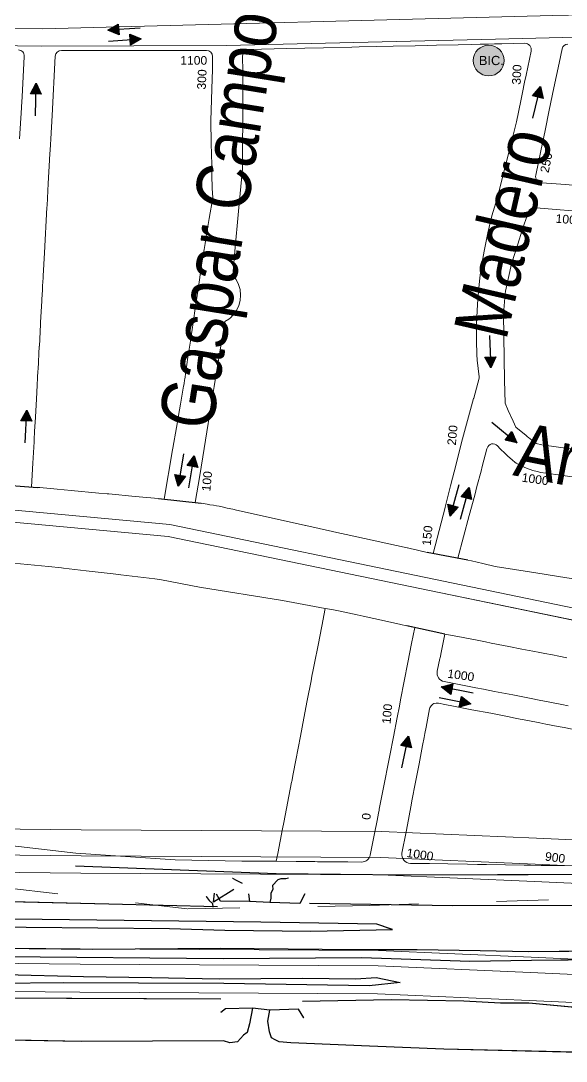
# Model space of a CAD drawing. Header units: millimetres. Extents: x 11558 to 23675, y 49449 to 61482.
# Drawn here: x 20027.7 to 20279.5, y 53255 to 53735.1 of the extents above; entities that cross this region are included whole.
import ezdxf

# ---------------------------------------------------------------- set-up
doc = ezdxf.new("R2010")
doc.units = ezdxf.units.MM
doc.linetypes.add('ACAD_ISO03W100', pattern=[30, 12, -18])
for name, color, linetype in [('0. autopistas', 254, 'Continuous'), ('0. plano base - nombres calles', 22, 'Continuous'), ('0. Plano Base - PLANO', 254, 'Continuous'), ('0. Plano base - sentido calles', 253, 'Continuous'), ('0. vias del tren', 252, 'VÍAS'), ('0.BARRIOS - DIVISIÓN', 12, 'ACAD_ISO03W100'), ('7. puesta en valor CC la lucila', 212, 'Continuous'), ('numeración', 7, 'Continuous')]:
    doc.layers.add(name, color=color, linetype=linetype)
for name, color, linetype, true_color in [('Linea 117 ida', 7, 'Continuous', 0x5c5c5c), ('Linea 117 vuelta', 7, 'Continuous', 0xdb0000), ('Linea 15 a Cap', 7, 'Continuous', 0x13f12d), ('Linea 15 a Prov', 7, 'Continuous', 0x077e15), ('Linea 28 ida', 7, 'Continuous', 0x1c825b), ('Linea 28 vuelta', 7, 'Continuous', 0x26cd1d)]:
    doc.layers.add(name, color=color, linetype=linetype, true_color=true_color)
doc.layers.add('Linea Bicentenario Original', color=7, linetype='Continuous', true_color=0x0000cc, transparency=0.5)
doc.layers.get('7. puesta en valor CC la lucila').off()
doc.styles.get("Standard").update_dxf_attribs({"font": 'arial.ttf'})
doc.linetypes.add('VÍAS', pattern='A,0.15,[130,ltypeshp.shx,S=0.25,R=0,X=0,Y=0],0.15', length=0.3)

# ---------------------------------------------------------------- blocks, each defined once
blk = doc.blocks.new('MANZANAS')
at = {"layer": '0. Plano Base - PLANO', "color": 0, "linetype": 'VÍAS', "lineweight": 5, "ltscale": 4}
for points in [[(5636190.29, 6177920.23), (5636600.65, 6177660.36), (5637085.84, 6177354.16), (5637263.62, 6177241.21), (5637472.82, 6177111), (5637571.49, 6177049.28, 0.034614), (5637743.65, 6176957.49, 0.057202), (5637909.55, 6176905.02, 0.054556), (5638209.99, 6176880.02), (5638294.57, 6176887.04), (5638406.34, 6176909.92, 0.047981), (5638486.75, 6176934.6, 0.010506), (5638593.2, 6176981.47, 0.012553), (5638693.49, 6177031.26), (5639415.11, 6177447.42), (5639833.78, 6177688.18), (5639882.57, 6177713.3), (5639982.37, 6177752.6), (5640325.06, 6177892.29), (5640449.11, 6177927.35), (5640559.38, 6177958.52), (5640687.98, 6177992.86, -0.106625), (5640860.02, 6178001.21, -0.026161), (5640988.08, 6177973.08, -0.026161)], [(5636187.35, 6177915.58), (5636597.71, 6177655.71), (5637082.9, 6177349.51), (5637260.69, 6177236.55), (5637469.91, 6177106.33), (5637568.57, 6177044.61, 0.034614), (5637741.4, 6176952.47, 0.057202), (5637908.5, 6176899.62, 0.054584), (5638210.28, 6176874.52), (5638295.35, 6176881.59), (5638407.44, 6176904.53, 0.047981), (5638488.86, 6176929.52, 0.010506), (5638595.52, 6176976.48, 0.012565), (5638696.14, 6177026.44), (5639417.85, 6177442.65), (5639836.41, 6177683.35), (5639884.84, 6177708.29), (5639984.42, 6177747.49), (5640326.85, 6177887.08), (5640450.61, 6177922.06), (5640560.84, 6177953.22), (5640689.4, 6177987.55, -0.106625), (5640859.12, 6177995.78, -0.026161), (5640986.62, 6177967.77, 0.135104)]]:
    blk.add_lwpolyline(points, format="xyb", dxfattribs=at)
at = {"layer": '0. Plano Base - PLANO', "color": 0, "linetype": 'Continuous', "lineweight": 5}
for points in [[(5640421.17, 6178118.43), (5640414.84, 6178115.7), (5640404.66, 6178111.32, -0.453788), (5640400.58, 6178113.26), (5640397.51, 6178124.2), (5640394.88, 6178133.57), (5640392.31, 6178142.75), (5640389.47, 6178152.86), (5640386.35, 6178164.02), (5640384.53, 6178170.56, -0.346827), (5640385.86, 6178173.76)], [(5640330.73, 6177906.69), (5640326.78, 6177918.75), (5640322.85, 6177930.75), (5640315.31, 6177953.75), (5640313.84, 6177958.21), (5640311.44, 6177965.53), (5640309.39, 6177971.79), (5640307.63, 6177977.17), (5640305.66, 6177983.17), (5640304.36, 6177987.13), (5640305.41, 6177988.93), (5640305.83, 6177989.88), (5640306.38, 6177991.61), (5640306.76, 6177994.08), (5640306.68, 6177996.58), (5640306.15, 6177999.03), (5640305.18, 6178001.34), (5640303.81, 6178003.43), (5640302.07, 6178005.24), (5640300.04, 6178006.7), (5640297.77, 6178007.76), (5640293.51, 6178018.15), (5640286.48, 6178035.3), (5640279.1, 6178053.32), (5640273.79, 6178063.74), (5640269.34, 6178072.48), (5640269.16, 6178072.81), (5640264.56, 6178081.64), (5640263.52, 6178083.62), (5640261.2, 6178088.07), (5640258.57, 6178093.11), (5640255.15, 6178099.66, -0.408274), (5640256.37, 6178103.68), (5640271.6, 6178112.03), (5640279, 6178116.08), (5640286.48, 6178120.18), (5640298.08, 6178126.53), (5640300.93, 6178128.1), (5640314.8, 6178135.7), (5640323.72, 6178140.58), (5640328.48, 6178143.19), (5640332.35, 6178145.32), (5640341.11, 6178150.12), (5640346.41, 6178153.02), (5640349.94, 6178154.96), (5640353.28, 6178156.78), (5640355.8, 6178158.16), (5640358.73, 6178159.77), (5640367.96, 6178164.83, -0.482197), (5640372.29, 6178163.01), (5640375.35, 6178152.17), (5640376.26, 6178148.94), (5640377.56, 6178144.32), (5640378.63, 6178140.55), (5640381.3, 6178131.02), (5640383.65, 6178121.08), (5640385.97, 6178111.27), (5640389.72, 6178095.37), (5640391.35, 6178087.2), (5640393.2, 6178079.48), (5640395.56, 6178071.09), (5640397.94, 6178063.78), (5640399.55, 6178059.26), (5640401.29, 6178054.75), (5640403.22, 6178050.03), (5640405.32, 6178045.3), (5640408, 6178039.63), (5640409.7, 6178036.23), (5640411.55, 6178032.72), (5640414.61, 6178027.26), (5640416.04, 6178024.98), (5640420.33, 6178018.54), (5640420.6, 6178018.14), (5640422.6, 6178008.78), (5640422.64, 6178008.6), (5640424.87, 6177998.2), (5640427.12, 6177987.97), (5640429.44, 6177978.02), (5640431.79, 6177967.93), (5640434.12, 6177957.96), (5640434.14, 6177957.84), (5640439.12, 6177936.49)], [(5640477.59, 6178010.21), (5640471.04, 6178007.85), (5640467.83, 6178006.69), (5640460.51, 6178004.06), (5640457.86, 6178003.42), (5640456.31, 6178003.73), (5640453.37, 6178004.32), (5640452.91, 6178004.41), (5640451.79, 6178004.63), (5640446.21, 6178005.75), (5640446.01, 6178005.79), (5640443.61, 6178007.68), (5640439.35, 6178011.04), (5640436.53, 6178013.26), (5640436.47, 6178013.4), (5640431.5, 6178022.58), (5640421.78, 6178040.59), (5640416.91, 6178049.62), (5640413.33, 6178058.2), (5640412.85, 6178059.35), (5640409.51, 6178071.72), (5640407.93, 6178081.13), (5640406.8, 6178087.84), (5640405.46, 6178095.8), (5640405.36, 6178096.42), (5640405.35, 6178096.43, -0.347091), (5640407.14, 6178099.69), (5640407.76, 6178099.95), (5640416.22, 6178103.54), (5640423.15, 6178106.48)], [(5640260.36, 6177878.24), (5640255.83, 6177888.27), (5640251.78, 6177897.24), (5640251.38, 6177898.14), (5640249.76, 6177901.71), (5640247.17, 6177907.45), (5640247.04, 6177907.74), (5640243.67, 6177915.21), (5640242.36, 6177918.11), (5640238.29, 6177927.12), (5640238.05, 6177927.66), (5640233.62, 6177937.49), (5640233.59, 6177937.56), (5640229.48, 6177946.65), (5640229.05, 6177947.61), (5640225.06, 6177956.45), (5640224.68, 6177957.29), (5640222.97, 6177961.07), (5640222.1, 6177963.01), (5640220.63, 6177966.26), (5640220.23, 6177967.14), (5640215.87, 6177976.81), (5640207.21, 6177995.99), (5640206.85, 6177996.79), (5640202.67, 6178006.04), (5640198.25, 6178015.84), (5640198.04, 6178016.31), (5640195.3, 6178022.38), (5640194.19, 6178024.85), (5640189.76, 6178034.66), (5640178.46, 6178059.68, -0.398051), (5640179.72, 6178063.32), (5640189.74, 6178068.52), (5640191.53, 6178069.45), (5640196.09, 6178071.83), (5640201.6, 6178074.69), (5640204.53, 6178076.22), (5640207.37, 6178077.69), (5640222.14, 6178085.37), (5640239.17, 6178094.23, -0.410068), (5640242.93, 6178093.07), (5640243.86, 6178091.34), (5640244.42, 6178090.18), (5640245.72, 6178087.47), (5640247.47, 6178083.84), (5640255.84, 6178066.47), (5640260.92, 6178057.14), (5640265.64, 6178048.45), (5640267.95, 6178044.2), (5640268.37, 6178043.45), (5640270.4, 6178039.86), (5640270.88, 6178039.01), (5640273.06, 6178035.18), (5640276.01, 6178026.05), (5640278.92, 6178017.09), (5640279.63, 6178014.89), (5640280.51, 6178012.22), (5640282.52, 6178006.23), (5640283.26, 6178004.01), (5640286.12, 6177995.76), (5640289.46, 6177986.14), (5640291.28, 6177980.87), (5640293, 6177975.87), (5640293.87, 6177973.33), (5640294.44, 6177971.68), (5640296.86, 6177964.63), (5640300.17, 6177954.98), (5640300.29, 6177954.63), (5640300.88, 6177952.91), (5640301.24, 6177951.85), (5640303.49, 6177944.78), (5640303.8, 6177943.79), (5640305.39, 6177938.78), (5640306.84, 6177934.22), (5640307.08, 6177933.46), (5640310.04, 6177924.15), (5640310.27, 6177923.43), (5640317.24, 6177901.45)], [(5640161.99, 6178054.36, -0.426761), (5640165.8, 6178053.01), (5640173.44, 6178036.02), (5640175.36, 6178031.75), (5640175.56, 6178031.3), (5640177.5, 6178026.99), (5640181.44, 6178018.23)], [(5640450.17, 6177939.79), (5640445.75, 6177959.68), (5640443.63, 6177969.25), (5640442.75, 6177973.22), (5640441.15, 6177980.39), (5640440.67, 6177982.59), (5640438.85, 6177990.75), (5640438.78, 6177991.06, -0.593177), (5640442.48, 6177994.3), (5640444.21, 6177993.66), (5640447.33, 6177992.73), (5640448.81, 6177992.28), (5640451.62, 6177991.58), (5640453.07, 6177991.27), (5640453.82, 6177991.1), (5640455.44, 6177991.07), (5640456.45, 6177991.12), (5640459.07, 6177991.25), (5640462.15, 6177991.7), (5640464.24, 6177992.14), (5640465.93, 6177992.6), (5640472.47, 6177994.89), (5640481.76, 6177998.23)], [(5640436.5, 6177935.71, -0.014069), (5640436.33, 6177935.66), (5640434.54, 6177935.18), (5640434.4, 6177935.15), (5640431.27, 6177934.31), (5640429.2, 6177933.76), (5640427.3, 6177933.25), (5640427.19, 6177933.22), (5640402.9, 6177926.73), (5640393.72, 6177924.27), (5640393.16, 6177924.12), (5640380.87, 6177920.84), (5640380.7, 6177920.79), (5640359.63, 6177915.16), (5640349.19, 6177912.37), (5640347.62, 6177911.95), (5640344.99, 6177911.24), (5640343.24, 6177910.78), (5640341.3, 6177910.26), (5640340.11, 6177909.88), (5640338.79, 6177909.45), (5640337.24, 6177908.95), (5640335.95, 6177908.54), (5640333.33, 6177907.69)], [(5640526.67, 6177902.85), (5640523.84, 6177902.01), (5640518.41, 6177900.42), (5640513.62, 6177899), (5640510.02, 6177897.94), (5640507.06, 6177897.07), (5640501.75, 6177895.5), (5640493.5, 6177893.07), (5640488.47, 6177891.59), (5640485.15, 6177890.61), (5640476.82, 6177888.15), (5640470.77, 6177886.37, -0.417111), (5640465.8, 6177889.12), (5640464.13, 6177894.99), (5640464.07, 6177895.19), (5640463.15, 6177898.44), (5640461, 6177906), (5640468.46, 6177908.2), (5640470.72, 6177908.87), (5640474.77, 6177910.07), (5640479.25, 6177911.39), (5640481.79, 6177912.14), (5640487.41, 6177913.81), (5640489.78, 6177914.51), (5640495.76, 6177916.27), (5640500.71, 6177917.73), (5640503.83, 6177918.66), (5640506, 6177919.3), (5640509.58, 6177920.36), (5640512.38, 6177921.18), (5640516.02, 6177922.26)], [(5640565.37, 6177839.66), (5640557.99, 6177835.96), (5640557.78, 6177835.86), (5640556.68, 6177835.31), (5640550.2, 6177832.07), (5640549.65, 6177831.79), (5640545.16, 6177829.55), (5640542.62, 6177828.27), (5640534.88, 6177824.4), (5640527.01, 6177820.46), (5640526.42, 6177820.17), (5640523.38, 6177818.65), (5640519.28, 6177816.59), (5640511.11, 6177812.5), (5640503.59, 6177808.74), (5640500.82, 6177807.36), (5640495.63, 6177804.76, -0.465999), (5640490, 6177807.19), (5640487.14, 6177816.79), (5640485.49, 6177822.28), (5640483.29, 6177829.65), (5640482.99, 6177830.65), (5640480.47, 6177839.08), (5640477.98, 6177847.41), (5640475.54, 6177855.57), (5640474.48, 6177859.14), (5640473.93, 6177860.97), (5640473.08, 6177863.82), (5640470.61, 6177872.08), (5640470.53, 6177872.62), (5640470.61, 6177873.71), (5640471.02, 6177874.72), (5640471.33, 6177875.17), (5640472.15, 6177875.89), (5640473.14, 6177876.34), (5640475.95, 6177877.17), (5640479.83, 6177878.32), (5640485.08, 6177879.87), (5640488.11, 6177880.76), (5640496.62, 6177883.28), (5640504.91, 6177885.73), (5640508.26, 6177886.72), (5640513.34, 6177888.23), (5640518.71, 6177889.81), (5640521.47, 6177890.63), (5640527.01, 6177892.27), (5640529.82, 6177893.1), (5640533.36, 6177894.14)]]:
    blk.add_lwpolyline(points, format="xyb", dxfattribs=at)
for points in [[(5640505.62, 6177957.19), (5640495.27, 6177953.75), (5640485.19, 6177950.4), (5640475.69, 6177947.25), (5640467.2, 6177944.43), (5640461.57, 6177942.94), (5640456.3, 6177941.55), (5640454.73, 6177941.14)], [(5640314.84, 6177900.52), (5640304.84, 6177896.44), (5640293.51, 6177891.81), (5640292.84, 6177891.54), (5640289.22, 6177890.06), (5640277.36, 6177885.22), (5640271.39, 6177882.79), (5640263.86, 6177879.71), (5640262.84, 6177879.29)], [(5640269.12, 6177843.17), (5640284.29, 6177849.23), (5640289.8, 6177851.43), (5640290.66, 6177851.77), (5640300.54, 6177855.54), (5640312.3, 6177860.04), (5640315.61, 6177861.3), (5640330.42, 6177866.95), (5640333.36, 6177867.84), (5640350.48, 6177873), (5640387.33, 6177885.12), (5640406.47, 6177891.02), (5640408.86, 6177882.96), (5640411.36, 6177874.49), (5640413.77, 6177866.32), (5640414.64, 6177863.38), (5640415.51, 6177860.43), (5640416.14, 6177858.28), (5640418.76, 6177849.42), (5640421.08, 6177841.6), (5640423.51, 6177833.43), (5640426.73, 6177822.59), (5640428.56, 6177816.44), (5640429.57, 6177813.04), (5640429.65, 6177812.75), (5640435.08, 6177794.5), (5640435.93, 6177791.61), (5640439.22, 6177780.54), (5640440.26, 6177777.05), (5640426.05, 6177769.82), (5640398.54, 6177756.16), (5640356.36, 6177737.71), (5640290.21, 6177712.44)], [(5640596.94, 6177851.68), (5640495.89, 6177798.78), (5640442.86, 6177771.83), (5640358.96, 6177732.35)], [(5640581.91, 6177827.7), (5640521.88, 6177796.25), (5640462.85, 6177766.81)], [(5640595.9, 6177811.18), (5640562.88, 6177793.71), (5640542.87, 6177783.73), (5640516.86, 6177770.76), (5640491.85, 6177757.78), (5640435.82, 6177729.34), (5640383.79, 6177701.89), (5640310.76, 6177664.96), (5640257.73, 6177639.01), (5640215.21, 6177621.05), (5640168.69, 6177599.1), (5640132.68, 6177583.13), (5640093.66, 6177564.67)], [(5640595.89, 6177806.68), (5640565.88, 6177790.71), (5640540.86, 6177777.24), (5640495.84, 6177755.78), (5640439.31, 6177725.83), (5640348.77, 6177679.92), (5640281.74, 6177645.99), (5640233.71, 6177623.03), (5640182.69, 6177600.08), (5640133.17, 6177577.13), (5640095.65, 6177560.17)], [(5640605.87, 6177785.67), (5640573.86, 6177772.7), (5640562.35, 6177766.71), (5640546.85, 6177759.73), (5640516.83, 6177744.76), (5640480.81, 6177725.29)], [(5640302.76, 6177671.97), (5640351.79, 6177696.92), (5640410.82, 6177726.86), (5640433.83, 6177737.84), (5640469.34, 6177755.81), (5640502.36, 6177773.77), (5640494.86, 6177772.78), (5640446.84, 6177748.83), (5640356.79, 6177703.41), (5640308.77, 6177678.96)], [(5640448.86, 6177772.83), (5640447.86, 6177771.83), (5640445.86, 6177770.83), (5640444.86, 6177769.83), (5640443.85, 6177766.33), (5640444.85, 6177764.83), (5640444.85, 6177762.83), (5640445.85, 6177760.83), (5640446.35, 6177758.83), (5640437.84, 6177754.84)], [(5640458.86, 6177769.82), (5640458.85, 6177764.82), (5640446.35, 6177758.83)], [(5640610.85, 6177766.17), (5640548.82, 6177735.73), (5640517.81, 6177721.26), (5640484.79, 6177705.79), (5640479.79, 6177703.8), (5640477.79, 6177703.8), (5640475.79, 6177703.8), (5640473.79, 6177705.8), (5640470.8, 6177709.8), (5640469.3, 6177714.81), (5640461.8, 6177711.81)], [(5640425.85, 6177760.85), (5640427.85, 6177760.85), (5640430.85, 6177760.84)], [(5640428.9, 6177756.52), (5640423.23, 6177746.94), (5640421.71, 6177750.85)], [(5640435.85, 6177757.84), (5640437.84, 6177754.84), (5640425.84, 6177748.85), (5640422.84, 6177750.85)], [(5640353.26, 6177672.92), (5640385.78, 6177688.89), (5640413.79, 6177702.86), (5640441.81, 6177716.83), (5640475.82, 6177734.8), (5640497.83, 6177745.78), (5640505.84, 6177750.77), (5640516.84, 6177753.76), (5640504.83, 6177745.77), (5640444.8, 6177715.83), (5640409.79, 6177697.86), (5640378.77, 6177681.89), (5640334.75, 6177658.44)], [(5640419.04, 6177747.74), (5640421.04, 6177746.74), (5640423.04, 6177746.23), (5640424.04, 6177744.73)], [(5640425.83, 6177745.85), (5640380.81, 6177723.89), (5640321.78, 6177694.95), (5640260.75, 6177664.01), (5640243.75, 6177655.02), (5640225.74, 6177649.04), (5640203.73, 6177642.06), (5640182.73, 6177636.08), (5640165.72, 6177633.1), (5640151.72, 6177631.11), (5640142.72, 6177630.12), (5640138.72, 6177630.13), (5640136.72, 6177630.13), (5640136.72, 6177632.63), (5640140.72, 6177634.12), (5640155.73, 6177639.61), (5640168.74, 6177645.1), (5640189.74, 6177653.08), (5640210.75, 6177663.06), (5640228.76, 6177672.04), (5640249.27, 6177681.02)], [(5640484.81, 6177718.79), (5640480.81, 6177721.29), (5640469.3, 6177714.81)], [(5640446.8, 6177708.83), (5640351.75, 6177659.92)], [(5640336.72, 6177630.93), (5640398.75, 6177661.87), (5640456.78, 6177692.32), (5640459.78, 6177692.81), (5640462.78, 6177694.81), (5640463.79, 6177698.81), (5640464.79, 6177700.81), (5640463.79, 6177704.81), (5640461.8, 6177711.81), (5640450.79, 6177705.82), (5640449.79, 6177703.32)]]:
    blk.add_lwpolyline(points, dxfattribs=at)
at = {"layer": '0. Plano Base - PLANO', "color": 0}
for points in [[(5640454.73, 6177941.14), (5640436.33, 6177935.66)], [(5640314.84, 6177900.52), (5640333.33, 6177907.69)], [(5640461, 6177906), (5640443.56, 6177901.29)], [(5640244.45, 6177871.49), (5640262.84, 6177879.29)]]:
    blk.add_lwpolyline(points, dxfattribs=at)
at = {"layer": '0. Plano Base - PLANO', "color": 0, "linetype": 'Continuous', "lineweight": 5}
blk.add_lwpolyline([(5640475.41, 6177794.93), (5640469.64, 6177791.99), (5640466.13, 6177790.21), (5640464.9, 6177789.58), (5640457.22, 6177785.67), (5640456.13, 6177785.12), (5640449.48, 6177781.74), (5640448.51, 6177781.24), (5640440.26, 6177777.05), (5640439.22, 6177780.54), (5640435.93, 6177791.61), (5640435.08, 6177794.5), (5640429.65, 6177812.75), (5640429.57, 6177813.04), (5640428.56, 6177816.44), (5640426.73, 6177822.59), (5640423.51, 6177833.43), (5640421.08, 6177841.6), (5640418.76, 6177849.42), (5640416.14, 6177858.28), (5640415.51, 6177860.43), (5640414.64, 6177863.38), (5640413.77, 6177866.32), (5640411.36, 6177874.49), (5640408.86, 6177882.96), (5640406.47, 6177891.02), (5640409.42, 6177891.93), (5640413.16, 6177893.08), (5640420.9, 6177895.17), (5640423.77, 6177895.95), (5640428.5, 6177897.23), (5640440.27, 6177900.4), (5640441.49, 6177900.73), (5640445.63, 6177901.85), (5640447.23, 6177902.28), (5640449.37, 6177895.02), (5640451.9, 6177886.41), (5640454.35, 6177878.1), (5640456.86, 6177869.56), (5640457.7, 6177866.71), (5640459.18, 6177861.66), (5640461.75, 6177852.93), (5640464.23, 6177844.5), (5640468.9, 6177828.64), (5640471.36, 6177820.28), (5640471.46, 6177819.94), (5640471.88, 6177818.51), (5640472.86, 6177815.2), (5640473.51, 6177812.98), (5640473.93, 6177811.56), (5640477.44, 6177799.62, -0.361182)], format="xyb", close=True, dxfattribs=at)
blk = doc.blocks.new('bic. original vuelta')
at = {"layer": 'Linea Bicentenario Original', "lineweight": 211, "true_color": 0xededed, "transparency": 33554674}
h = blk.add_hatch(color=7, dxfattribs=at)
h.dxf.hatch_style = 1
edge = h.paths.add_edge_path()
edge.add_arc((0, 0), 7.11, 0, 360)
at = {"layer": 'Linea Bicentenario Original', "color": 14, "lineweight": 15, "true_color": 0x8c0d0d}
blk.add_circle((0, 0), 7.11, dxfattribs=at)
at = {"layer": 'Linea Bicentenario Original', "color": 14, "lineweight": 15, "true_color": 0x8c0d0d, "insert": (-4.55, 2.15), "char_height": 4.25, "attachment_point": 1}
blk.add_mtext_dynamic_manual_height_columns('BIC.', width=16.4579, gutter_width=12.5, heights=[0], dxfattribs=at)

msp = doc.modelspace()

# ---------------------------------------------------------------- hatches: boundary and pattern name
at = {"layer": '0. Plano base - sentido calles', "linetype": 'Continuous', "lineweight": 25, "ltscale": 2, "true_color": 0x1a1a1a}
h = msp.add_hatch(color=250, dxfattribs=at)
h.dxf.hatch_style = 1
h.paths.add_polyline_path([(20067.92, 53730.73), (20073.07, 53728.56), (20072.91, 53731.06)])
h.paths.add_polyline_path([(20067.92, 53730.73), (20072.91, 53731.06), (20072.74, 53733.55)])
h = msp.add_hatch(color=250, dxfattribs=at)
h.dxf.hatch_style = 1
h.paths.add_polyline_path([(20083.21, 53726.72), (20078.06, 53728.89), (20078.22, 53726.39)])
h.paths.add_polyline_path([(20083.21, 53726.72), (20078.22, 53726.39), (20078.38, 53723.9)])
h = msp.add_hatch(color=250, dxfattribs=at)
h.dxf.hatch_style = 1
h.paths.add_polyline_path([(20034.81, 53706.32), (20032.19, 53701.38), (20034.69, 53701.32)])
h.paths.add_polyline_path([(20034.81, 53706.32), (20034.69, 53701.32), (20037.18, 53701.25)])
h = msp.add_hatch(color=250, dxfattribs=at)
h.dxf.hatch_style = 1
h.paths.add_polyline_path([(20267.64, 53704.73), (20264.02, 53700.47), (20266.45, 53699.87)])
h.paths.add_polyline_path([(20267.64, 53704.73), (20266.45, 53699.87), (20268.88, 53699.28)])
h = msp.add_hatch(color=250, dxfattribs=at)
h.dxf.hatch_style = 1
h.paths.add_polyline_path([(20244.72, 53574.96), (20247.01, 53580.06), (20244.51, 53579.96)])
h.paths.add_polyline_path([(20244.72, 53574.96), (20244.51, 53579.96), (20242.01, 53579.85)])
h = msp.add_hatch(color=250, dxfattribs=at)
h.dxf.hatch_style = 1
h.paths.add_polyline_path([(20030.52, 53555.44), (20027.77, 53550.57), (20030.27, 53550.44)])
h.paths.add_polyline_path([(20030.52, 53555.44), (20030.27, 53550.44), (20032.77, 53550.32)])
h = msp.add_hatch(color=250, dxfattribs=at)
h.dxf.hatch_style = 1
h.paths.add_polyline_path([(20256.73, 53540.43), (20254.45, 53545.54), (20252.86, 53543.6)])
h.paths.add_polyline_path([(20256.73, 53540.43), (20252.86, 53543.6), (20251.28, 53541.67)])
h = msp.add_hatch(color=250, dxfattribs=at)
h.dxf.hatch_style = 1
h.paths.add_polyline_path([(20107.83, 53534.4), (20104.53, 53529.88), (20107, 53529.47)])
h.paths.add_polyline_path([(20107.83, 53534.4), (20107, 53529.47), (20109.46, 53529.05)])
h = msp.add_hatch(color=250, dxfattribs=at)
h.dxf.hatch_style = 1
h.paths.add_polyline_path([(20100.41, 53520.44), (20103.7, 53524.95), (20101.24, 53525.37)])
h.paths.add_polyline_path([(20100.41, 53520.44), (20101.24, 53525.37), (20098.77, 53525.78)])
h = msp.add_hatch(color=250, dxfattribs=at)
h.dxf.hatch_style = 1
h.paths.add_polyline_path([(20234.72, 53519.7), (20230.99, 53515.53), (20233.41, 53514.87)])
h.paths.add_polyline_path([(20234.72, 53519.7), (20233.41, 53514.87), (20235.82, 53514.22)])
h = msp.add_hatch(color=250, dxfattribs=at)
h.dxf.hatch_style = 1
h.paths.add_polyline_path([(20225.96, 53506.53), (20229.68, 53510.7), (20227.27, 53511.36)])
h.paths.add_polyline_path([(20225.96, 53506.53), (20227.27, 53511.36), (20224.86, 53512.01)])
h = msp.add_hatch(color=250, dxfattribs=at)
h.dxf.hatch_style = 1
h.paths.add_polyline_path([(20221.78, 53427.73), (20226.2, 53424.3), (20226.68, 53426.76)])
h.paths.add_polyline_path([(20221.78, 53427.73), (20226.68, 53426.76), (20227.17, 53429.21)])
h = msp.add_hatch(color=250, dxfattribs=at)
h.dxf.hatch_style = 1
h.paths.add_polyline_path([(20235.52, 53419.91), (20231.1, 53423.33), (20230.62, 53420.88)])
h.paths.add_polyline_path([(20235.52, 53419.91), (20230.62, 53420.88), (20230.13, 53418.43)])
h = msp.add_hatch(color=250, dxfattribs=at)
h.dxf.hatch_style = 1
h.paths.add_polyline_path([(20206.63, 53405.08), (20203.2, 53400.67), (20205.65, 53400.17)])
h.paths.add_polyline_path([(20206.63, 53405.08), (20205.65, 53400.17), (20208.1, 53399.68)])
at = {"layer": 'Linea Bicentenario Original', "lineweight": 15, "true_color": 0x8c0d0d}
h = msp.add_hatch(dxfattribs=at)
h.set_pattern_fill('AR-HBONE', color=14)
h.set_pattern_definition([(45, (5398.49, 409.45), (1e-14, 143.6841), [304.8, -101.6]), (135, (5470.33, 481.3), (1e-14, 143.6841), [304.8, -101.6])])
h.paths.add_polyline_path([(20239.33, 53719.25, 1), (20247.7, 53719.25, 1)])
h.paths.add_polyline_path([(20239.95, 53716.61), (20248, 53716.61), (20248, 53721.76), (20239.95, 53721.76)], flags=9)

# ---------------------------------------------------------------- linework, layer by layer
at = {"layer": '0. autopistas'}
for p, q in [((20145.57, 53341.44), (20052.92, 53345.09)), ((20125.41, 53339.54), (20127.19, 53338.62)), ((20205.05, 53340.91), (20145.57, 53341.44)), ((20151.35, 53339.56), (20150, 53339.14)), ((20319.11, 53341.27), (20205.05, 53340.91)), ((20127.19, 53338.62), (20129.85, 53337.23)), ((20146.42, 53338.75), (20143.92, 53336.1)), ((20143.92, 53336.1), (20144.11, 53334.31)), ((20147.77, 53339.17), (20146.42, 53338.75)), ((20150, 53339.14), (20147.77, 53339.17)), ((20113.33, 53331.04), (20114.64, 53329.23)), ((20119.87, 53328.9), (20118.13, 53332.06)), ((20132.9, 53332.26), (20133.28, 53328.68)), ((20143.15, 53330.3), (20142.67, 53328.3)), ((20143.19, 53332.54), (20143.15, 53330.3)), ((20144.11, 53334.31), (20143.19, 53332.54)), ((20158.84, 53332.28), (20156.53, 53327.85)), ((20068.41, 53327.51), (20002.69, 53329.04)), ((20118.48, 53326.24), (20068.41, 53327.51)), ((20114.64, 53329.23), (20116.18, 53327.87)), ((20116.18, 53327.87), (20116.38, 53326.07)), ((20133.28, 53328.68), (20119.87, 53328.9)), ((20142.67, 53328.3), (20133.28, 53328.68)), ((20156.53, 53327.85), (20142.67, 53328.3)), ((20226.95, 53326.68), (20161, 53327.77)), ((20294.72, 53326.91), (20226.95, 53326.68)), ((20037.65, 53320.41), (19983.76, 53320.85)), ((20138.49, 53319.2), (20037.65, 53320.41)), ((19975.21, 53317.42), (20030.22, 53316.96)), ((20030.22, 53316.96), (20096.4, 53316.31)), ((20096.4, 53316.31), (20121.88, 53315.45)), ((20192.15, 53318.31), (20138.49, 53319.2)), ((20161.68, 53315.01), (20199.27, 53315.74)), ((20199.27, 53315.74), (20192.15, 53318.31)), ((20121.88, 53315.45), (20161.68, 53315.01)), ((20060.91, 53306.61), (19979.07, 53307.51)), ((20119.73, 53306.98), (20060.91, 53306.61)), ((20182.56, 53306.39), (20119.73, 53306.98)), ((20210.74, 53306.38), (20182.56, 53306.39)), ((20239.81, 53305.9), (20210.74, 53306.38)), ((20262.16, 53305.53), (20239.81, 53305.9)), ((20121.22, 53302.26), (20019.7, 53303.26)), ((20185.19, 53302.77), (20121.22, 53302.26)), ((20235.03, 53301.06), (20185.19, 53302.77)), ((20263.44, 53301.48), (20235.03, 53301.06)), ((20299.52, 53305.81), (20262.16, 53305.53)), ((20297.44, 53301.82), (20263.44, 53301.48)), ((20020.46, 53294.98), (20056.68, 53294.16)), ((20056.68, 53294.16), (20087.98, 53293.64)), ((20087.98, 53293.64), (20119.28, 53293.12)), ((20119.28, 53293.12), (20157.75, 53293.39)), ((20157.75, 53293.39), (20182.34, 53292.98)), ((20182.34, 53292.98), (20191.75, 53293.72)), ((20191.75, 53293.72), (20202.89, 53291.3)), ((20047.24, 53291.18), (19997.36, 53290.66)), ((20082.12, 53291.05), (20047.24, 53291.18)), ((20121.48, 53290.85), (20082.12, 53291.05)), ((20188.55, 53289.75), (20121.48, 53290.85)), ((20202.89, 53291.3), (20188.55, 53289.75)), ((20120.02, 53283.72), (20013.13, 53284.14)), ((20198.73, 53283.32), (20157.8, 53282.65)), ((20232.27, 53282.76), (20198.73, 53283.32)), ((20249.25, 53281.81), (20232.27, 53282.76)), ((20122.18, 53279.21), (20120.14, 53277.46)), ((20134.71, 53279.45), (20122.18, 53279.21)), ((20134.71, 53279.45), (20133.25, 53272.32)), ((20142.75, 53278.65), (20134.71, 53279.45)), ((20141.77, 53273.52), (20142.75, 53278.65)), ((20155.95, 53279.1), (20142.75, 53278.65)), ((20158.34, 53275.04), (20155.95, 53279.1)), ((20262.22, 53281.82), (20249.25, 53281.81)), ((20296.61, 53278.57), (20262.22, 53281.82)), ((20133.25, 53272.32), (20132.29, 53268.31)), ((20142.58, 53268.59), (20141.77, 53273.52)), ((20132.29, 53268.31), (20130.48, 53267)), ((20143.43, 53265.89), (20142.58, 53268.59)), ((20055.74, 53264.2), (19986.43, 53265.35)), ((20121.27, 53264.47), (20055.74, 53264.2)), ((20124.16, 53263.52), (20121.27, 53264.47)), ((20127.74, 53263.91), (20124.16, 53263.52)), ((20130.48, 53267), (20127.74, 53263.91)), ((20145.2, 53264.97), (20143.43, 53265.89)), ((20146.98, 53264.04), (20145.2, 53264.97)), ((20152.34, 53263.51), (20146.98, 53264.04)), ((20188.76, 53262.01), (20152.34, 53263.51)), ((20222.96, 53260.55), (20188.76, 53262.01)), ((20292.03, 53258.97), (20222.96, 53260.55))]:
    msp.add_line(p, q, dxfattribs=at)
at = {"layer": '0. autopistas', "linetype": 'ByBlock'}
for p, q in [((20126.12, 53334.3), (20116.68, 53328.41)), ((20116.68, 53328.41), (20117.13, 53332.58))]:
    msp.add_line(p, q, dxfattribs=at)
at = {"layer": '0. Plano base - sentido calles', "color": 250, "linetype": 'Continuous', "lineweight": 25, "ltscale": 2, "true_color": 0x1a1a1a}
for points in [[(20082.88, 53731.71), (20067.92, 53730.73), (20072.74, 53733.55), (20073.07, 53728.56), (20067.92, 53730.73)], [(20068.24, 53725.74), (20083.21, 53726.72), (20078.38, 53723.9), (20078.06, 53728.89), (20083.21, 53726.72)], [(20034.44, 53691.32), (20034.81, 53706.32), (20037.18, 53701.25), (20032.19, 53701.38), (20034.81, 53706.32)], [(20264.06, 53690.16), (20267.64, 53704.73), (20268.88, 53699.28), (20264.02, 53700.47), (20267.64, 53704.73)], [(20244.1, 53589.95), (20244.72, 53574.96), (20242.01, 53579.85), (20247.01, 53580.06), (20244.72, 53574.96)], [(20029.76, 53540.45), (20030.52, 53555.44), (20032.77, 53550.32), (20027.77, 53550.57), (20030.52, 53555.44)], [(20245.13, 53549.95), (20256.73, 53540.43), (20251.28, 53541.67), (20254.45, 53545.54), (20256.73, 53540.43)], [(20102.9, 53535.23), (20100.41, 53520.44), (20098.77, 53525.78), (20103.7, 53524.95), (20100.41, 53520.44)], [(20105.34, 53519.61), (20107.83, 53534.4), (20109.46, 53529.05), (20104.53, 53529.88), (20107.83, 53534.4)], [(20229.89, 53521.01), (20225.96, 53506.53), (20224.86, 53512.01), (20229.68, 53510.7), (20225.96, 53506.53)], [(20230.79, 53505.22), (20234.72, 53519.7), (20235.82, 53514.22), (20230.99, 53515.53), (20234.72, 53519.7)], [(20236.49, 53424.81), (20221.78, 53427.73), (20227.17, 53429.21), (20226.2, 53424.3), (20221.78, 53427.73)], [(20220.81, 53422.82), (20235.52, 53419.91), (20230.13, 53418.43), (20231.1, 53423.33), (20235.52, 53419.91)], [(20203.67, 53390.37), (20206.63, 53405.08), (20208.1, 53399.68), (20203.2, 53400.67), (20206.63, 53405.08)]]:
    msp.add_lwpolyline(points, dxfattribs=at)
at = {"layer": '0. vias del tren', "color": 252, "lineweight": 13, "ltscale": 2}
for points in [[(16440.33, 55433.7), (16684.66, 55013.9), (16974.05, 54518.5), (17079.73, 54336.31), (17205.34, 54124.31), (17264.44, 54024.05, 0.034614), (17374.9, 53863.23, 0.057202), (17497.92, 53740.19, 0.054556), (17753, 53579.49), (17831.29, 53546.72), (17941.03, 53515.5, 0.047981), (18023.76, 53500.33, 0.010506), (18139.83, 53492.84, 0.012553), (18251.78, 53490.79), (19083.99, 53527.39), (19566.52, 53548.02), (19621.39, 53547.82), (19728.07, 53536.67), (20096.57, 53502.64), (20222.82, 53476.57), (20335.04, 53453.39), (20464.99, 53424.58, -0.106625), (20621.5, 53352.67, -0.026161), (20722.17, 53268.66, -0.026161)], [(16435.57, 55430.93), (16679.91, 55011.13), (16969.3, 54515.73), (17074.98, 54333.52), (17200.61, 54121.51), (17259.7, 54021.26, 0.034614), (17370.59, 53859.81, 0.057202), (17494.5, 53735.88, 0.054584), (17750.73, 53574.47), (17829.47, 53541.52), (17939.52, 53510.21, 0.047981), (18023.3, 53494.85, 0.010506), (18139.59, 53487.34, 0.012565), (18251.92, 53485.29), (19084.23, 53521.9), (19566.63, 53542.52), (19621.1, 53542.32), (19727.53, 53531.2), (20095.76, 53497.2), (20221.71, 53471.18), (20333.89, 53448.01), (20463.8, 53419.21, -0.106625), (20618.2, 53348.27, -0.026161), (20718.43, 53264.63, 0.135104)]]:
    msp.add_lwpolyline(points, format="xyb", dxfattribs=at)
at = {"layer": '0.BARRIOS - DIVISIÓN', "color": 14, "lineweight": 18, "ltscale": 2}
msp.add_lwpolyline([(20943.35, 54124.54), (20991.45, 54076.89), (21110.31, 53924.83), (21151.12, 53729.59), (21130.48, 53528.7), (21086.72, 53528.56), (21095.94, 53467.32), (21053.54, 53469.87), (21083.42, 53442.8), (21004.87, 53389.43), (20882.96, 53323.26), (20807.38, 53315.04), (20745.7, 53319.03), (20736.6, 53255.76), (20684.17, 53255.05), (20597.49, 53332.19), (20473.73, 53340.68), (20435.47, 53354.46), (20365.68, 53329.77), (20331.27, 53331.4), (20188.87, 53326.92), (20104.45, 53325.35), (19550.03, 53389.45)], dxfattribs=at)
at = {"layer": 'Linea 117 ida', "lineweight": 15}
msp.add_lwpolyline([(20425.57, 53350.72), (20265.75, 53357.97), (20194.21, 53361.06), (20055.63, 53361.83), (19914.74, 53363.32)], dxfattribs=at)
at = {"layer": 'Linea 117 vuelta', "lineweight": 15}
msp.add_lwpolyline([(20422.18, 53275.8), (20262.43, 53283.04), (20192.38, 53286.07), (20055.02, 53286.83), (19911.14, 53288.35)], dxfattribs=at)
at = {"layer": 'Linea 15 a Cap', "lineweight": 15}
msp.add_lwpolyline([(20422.77, 53288.79), (20263.01, 53296.03), (20192.7, 53299.07), (20055.13, 53299.83), (19911.76, 53301.35)], dxfattribs=at)
at = {"layer": 'Linea 15 a Prov', "lineweight": 15}
msp.add_lwpolyline([(20425.03, 53338.73), (20265.22, 53345.98), (20193.92, 53349.06), (20055.53, 53349.83), (19914.16, 53351.32)], dxfattribs=at)
at = {"layer": 'Linea 28 ida', "lineweight": 15}
msp.add_lwpolyline([(20423.08, 53295.78), (20263.32, 53303.02), (20192.87, 53306.07), (20055.18, 53306.83), (19912.1, 53308.34)], dxfattribs=at)
at = {"layer": 'Linea 28 vuelta', "lineweight": 15}
msp.add_lwpolyline([(20424.67, 53330.74), (20264.87, 53337.99), (20193.72, 53341.06), (20055.47, 53341.83), (19913.78, 53343.33)], dxfattribs=at)
at = {"layer": 'Linea Bicentenario Original', "color": 165, "lineweight": 15, "true_color": 0x5e67af}
msp.add_lwpolyline([(20779.29, 53749.36), (20767.19, 53756.15), (20727.54, 53758.47), (20665.25, 53774.4), (20612.67, 53792.39), (20583.64, 53804.66), (20559.42, 53823.06), (20559.42, 53880.15), (20555.75, 53938.57), (20544.14, 53976.36), (20524.24, 53983.82), (20507.32, 53976.69), (20495.04, 53956.14), (20482.4, 53938.72), (20474.02, 53860.08), (20462.24, 53745.69), (20379.59, 53740.16), (20338.86, 53738.9), (20273.41, 53737.53), (20037.69, 53731.47), (19756.5, 53732.18)], dxfattribs=at)
at = {"layer": 'Linea Bicentenario Original', "color": 14, "lineweight": 15, "true_color": 0x8c0d0d}
msp.add_lwpolyline([(20547.97, 53739.21), (20544.41, 53729.18), (20538.02, 53701.1), (20531.11, 53670.71), (20524.61, 53651.42), (20514.83, 53622.38), (20504.2, 53592.94), (20496.69, 53578.52), (20484.27, 53571.57), (20471.62, 53568.62), (20462.86, 53572.52), (20456.05, 53582.17), (20469.13, 53728.82), (20469.52, 53733.14), (20370.59, 53729.68), (20246.89, 53726.66), (20122.75, 53723.64), (20037.05, 53723.43), (19917.24, 53725.16)], dxfattribs=at)

# ---------------------------------------------------------------- block references
at = {"layer": '0. Plano Base - PLANO', "color": 28, "lineweight": 5, "true_color": 0x0d0d0d, "rotation": 332.5463477508169}
msp.add_blockref('MANZANAS', (-7833237.48, -2828296.13), dxfattribs=at)
at = {"layer": '7. puesta en valor CC la lucila', "color": 250, "lineweight": 30, "rotation": 332.5463477508169}
msp.add_blockref('MANZANAS', (-7833237.48, -2828296.13), dxfattribs=at)
at = {"layer": 'Linea Bicentenario Original', "lineweight": 15}
msp.add_blockref('bic. original vuelta', (20243.74, 53716.77), dxfattribs=at)

# ---------------------------------------------------------------- texts
at = {"layer": '0. plano base - nombres calles', "color": 250, "lineweight": 15, "true_color": 0x1a1a1a, "char_height": 25, "attachment_point": 1}
for s, insert, rotation in [('{\\fArial Narrow|b0|i0|c0|p34;Gaspar Campos}', (20091.24, 53549.51), 80.8672), ('{\\fArial Narrow|b0|i0|c0|p34;Madero}', (20227.37, 53592.72), 77.1064), ('{\\fArial Narrow|b0|i0|c0|p34;Aristóbulo del Valle}', (20259.32, 53550.02), 348.9789)]:
    msp.add_mtext_dynamic_manual_height_columns(s, width=329.255, gutter_width=12.5, heights=[0], dxfattribs=dict(at, insert=insert, rotation=rotation))
at = {"layer": 'numeración', "color": 251, "true_color": 0x606162, "insert": (20101.35, 53718.85), "char_height": 4, "attachment_point": 1}
msp.add_mtext_dynamic_manual_height_columns('1100', width=16.0314, gutter_width=12.5, heights=[0], dxfattribs=at)
at = {"layer": 'numeración', "color": 251, "true_color": 0x606162, "char_height": 4, "attachment_point": 1}
for s, insert, rotation in [('300', (20254.46, 53705.74), 87.2117), ('300', (20109.07, 53703.5), 87.2117), ('250', (20267.43, 53665.5), 78.5532), ('1000', (20274.83, 53645.96), 355.1199), ('200', (20224.55, 53539.44), 84.6808), ('100', (20111.22, 53518.19), 84.6808), ('1000', (20259.34, 53526.47), 352.0186), ('150', (20212.96, 53493.11), 84.6808), ('1000', (20225.02, 53435.99), 352.0186), ('100', (20194.41, 53410.87), 84.6808), ('0', (20185.1, 53366.65), 84.6808), ('1000', (20206.17, 53353.27), 352.0186), ('900', (20270.05, 53351.65), 352.3442)]:
    msp.add_mtext_dynamic_manual_height_columns(s, width=16.0314, gutter_width=12.5, heights=[0], dxfattribs=dict(at, insert=insert, rotation=rotation))

doc.saveas('drawing.dxf')
